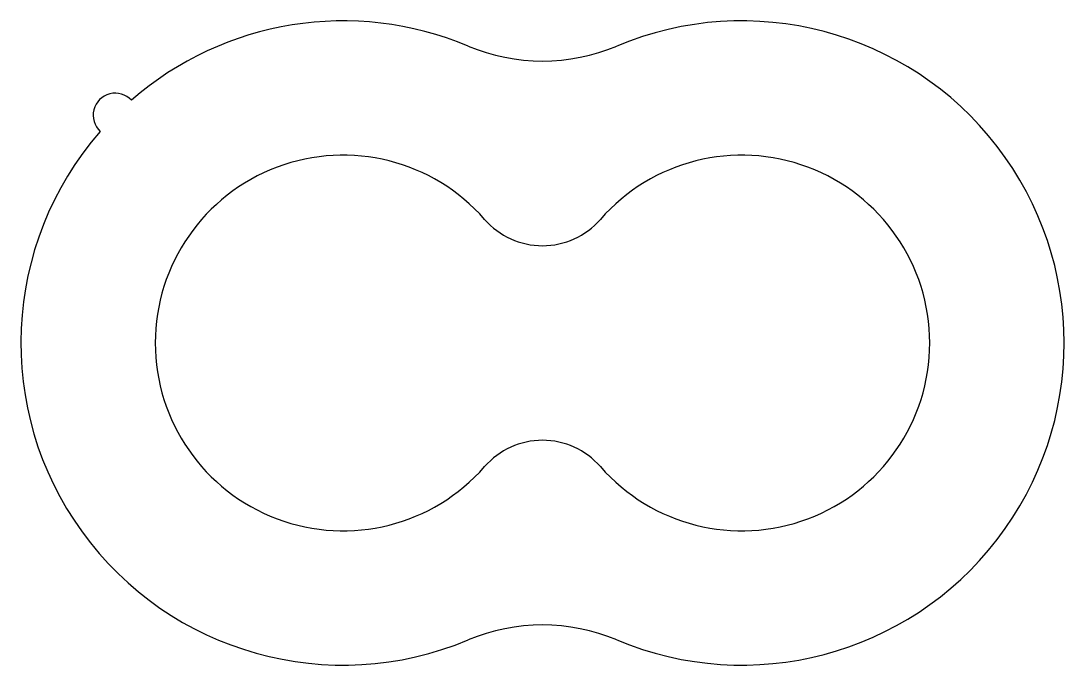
# Model space of a CAD drawing. Extents: x -14 to 16, y 5.3 to 23.8.
import ezdxf

# ---------------------------------------------------------------- set-up
doc = ezdxf.new("R2010")
doc.units = 0
doc.layers.get('0').update_dxf_attribs({"linetype": 'CONTINUOUS'})

msp = doc.modelspace()

# ---------------------------------------------------------------- linework, layer by layer
for centre, radius, start, end in [((-4.735, 14.574), 9.258, 67.1829, 131.0695), ((6.72, 14.574), 9.258, 247.1829, 112.8171), ((0.993, 28.188), 5.512, 247.1829, 292.8171), ((-11.282, 21.12), 0.635, 43.0347, 226.9653), ((-4.735, 14.574), 9.258, 138.9305, 292.8171), ((-4.735, 14.574), 5.398, 41.1559, 318.8441), ((6.72, 14.574), 5.398, 221.1559, 138.8441), ((0.993, 19.58), 2.21, 221.1559, 318.8441), ((0.993, 9.567), 2.21, 41.1559, 138.8441), ((0.993, 0.959), 5.512, 67.1829, 112.8171)]:
    msp.add_arc(centre, radius, start, end)

doc.saveas('drawing.dxf')
